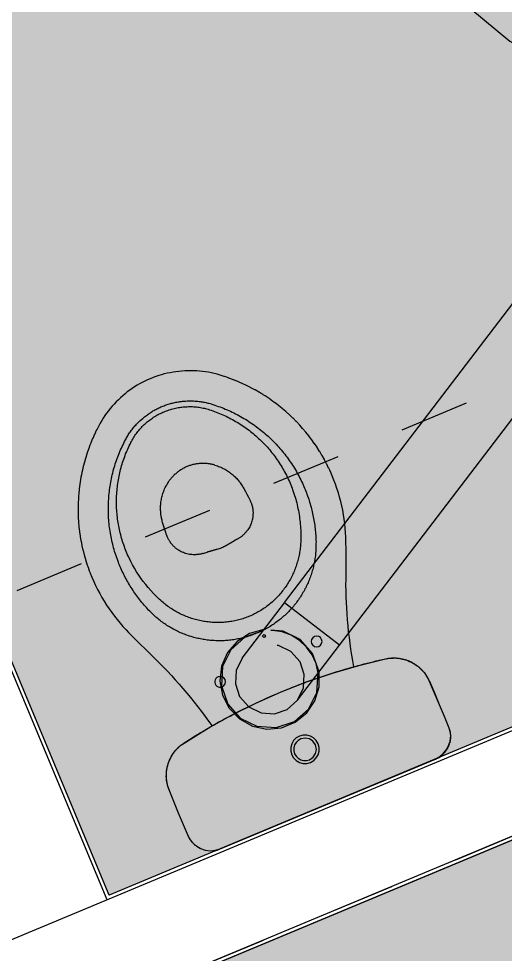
# Model space of a CAD drawing. Header units: metres. Extents: x -154 to 570, y -18 to 184.
# Drawn here: x -37.725 to -37.025, y 19.014 to 20.359 of the extents above; entities that cross this region are included whole.
import ezdxf
from ezdxf.xclip import XClip

# ---------------------------------------------------------------- set-up
doc = ezdxf.new("R2010")
doc.units = ezdxf.units.M
doc.header["$XCLIPFRAME"] = 0
for name, pattern in [('PUC TORRE A$0$DASHEDX2', [1.5, 1, -0.5]), ('PUC$0$DASHEDX2', [1.5, 1, -0.5]), ('PUC$0$HIDDEN2', [0.1875, 0.125, -0.0625])]:
    doc.linetypes.add(name, pattern=pattern)
for name, color, linetype in [('ARQ-AUX', 7, 'Continuous'), ('PUC TORRE A$0$1', 232, 'PUC TORRE A$0$DASHEDX2'), ('PUC$0$ARQ-ALV ACAB', 4, 'Continuous'), ('PUC$0$ARQ-ALV OSSO', 5, 'Continuous'), ('PUC$0$ARQ-CAX @ 1', 1, 'Continuous'), ('PUC$0$ARQ-HID', 7, 'Continuous'), ('PUC$0$ARQ-PRJ', 7, 'PUC$0$DASHEDX2')]:
    doc.layers.add(name, color=color, linetype=linetype)
doc.layers.add('PUC$0$ARQ-FORRO', color=9, linetype='Continuous', lineweight=5)

# ---------------------------------------------------------------- blocks, each defined once
blk = doc.blocks.new('PUC$0$ARQ-HID-BACIA CX')
blk.add_line((-0.0001, -0.175), (-0.0001, 0.175))
for points in [[(-0.0137, -0.1957), (-0.0142, -0.196), (-0.0147, -0.1964), (-0.0153, -0.1968), (-0.0158, -0.1971), (-0.0163, -0.1975), (-0.0168, -0.1978), (-0.0174, -0.1981), (-0.0179, -0.1984), (-0.0185, -0.1987), (-0.019, -0.199), (-0.0196, -0.1993), (-0.0202, -0.1995), (-0.0207, -0.1998), (-0.0213, -0.2), (-0.0219, -0.2003), (-0.0225, -0.2005), (-0.0231, -0.2007), (-0.0237, -0.2009), (-0.0243, -0.2011), (-0.0249, -0.2013), (-0.0255, -0.2015), (-0.0261, -0.2016), (-0.0267, -0.2018), (-0.0273, -0.2019), (-0.0279, -0.2021), (-0.0285, -0.2022), (-0.0292, -0.2023), (-0.0298, -0.2024), (-0.0304, -0.2025), (-0.031, -0.2025), (-0.0316, -0.2026), (-0.0323, -0.2026), (-0.0329, -0.2027), (-0.0335, -0.2027), (-0.0342, -0.2027, -0.00878), (-0.1068, -0.2028), (-0.1079, -0.2027), (-0.1091, -0.2026), (-0.1102, -0.2026), (-0.1114, -0.2025), (-0.1125, -0.2024), (-0.1136, -0.2022), (-0.1148, -0.2021), (-0.1159, -0.2019), (-0.117, -0.2017), (-0.1181, -0.2014), (-0.1192, -0.2012), (-0.1203, -0.2009), (-0.1214, -0.2006), (-0.1225, -0.2002), (-0.1236, -0.1999), (-0.1247, -0.1995), (-0.1258, -0.1991), (-0.1268, -0.1987), (-0.1279, -0.1982), (-0.1289, -0.1978), (-0.13, -0.1973), (-0.131, -0.1968), (-0.132, -0.1962), (-0.133, -0.1957), (-0.134, -0.1951), (-0.135, -0.1945), (-0.1359, -0.1939), (-0.1369, -0.1933), (-0.1378, -0.1926), (-0.1388, -0.192), (-0.1397, -0.1913), (-0.1406, -0.1906), (-0.1415, -0.1899), (-0.1423, -0.1891), (-0.1432, -0.1884), (-0.144, -0.1876), (-0.1449, -0.1868), (-0.1457, -0.186), (-0.1465, -0.1851), (-0.1472, -0.1843), (-0.148, -0.1834), (-0.1487, -0.1826), (-0.1494, -0.1817), (-0.1501, -0.1808), (-0.1508, -0.1799), (-0.1515, -0.1789), (-0.1521, -0.178), (-0.1527, -0.177), (-0.1533, -0.1761), (-0.1539, -0.1751), (-0.1545, -0.1741), (-0.155, -0.1731), (-0.1556, -0.1721), (-0.1561, -0.171), (-0.1566, -0.17), (-0.157, -0.169), (-0.1575, -0.1679), (-0.1579, -0.1668), (-0.1583, -0.1658), (-0.1586, -0.1647), (-0.159, -0.1636), (-0.1593, -0.1625), (-0.1596, -0.1614), (-0.1598, -0.1603), (-0.1601, -0.1592), (-0.1604, -0.158), (-0.1606, -0.1569), (-0.1614, -0.1525), (-0.1622, -0.148), (-0.1629, -0.1436), (-0.1636, -0.1392), (-0.1643, -0.1347), (-0.165, -0.1302), (-0.1657, -0.1258), (-0.1663, -0.1213), (-0.1669, -0.1169), (-0.1675, -0.1124), (-0.168, -0.1079), (-0.1686, -0.1034), (-0.1691, -0.099), (-0.1696, -0.0945), (-0.1701, -0.09), (-0.1705, -0.0855), (-0.1709, -0.081), (-0.1713, -0.0765), (-0.1717, -0.072), (-0.1721, -0.0675), (-0.1724, -0.0631), (-0.1727, -0.0586), (-0.173, -0.0541), (-0.1733, -0.0496), (-0.1735, -0.0451), (-0.1737, -0.0406), (-0.1739, -0.0361), (-0.1741, -0.0315), (-0.1742, -0.027), (-0.1744, -0.0225), (-0.1745, -0.018), (-0.1745, -0.0135), (-0.1746, -0.009), (-0.1746, -0.0045), (-0.1746, 0), (-0.1746, 0.0045), (-0.1746, 0.009), (-0.1745, 0.0135), (-0.1745, 0.018), (-0.1744, 0.0225), (-0.1742, 0.027), (-0.1741, 0.0315), (-0.1739, 0.0361), (-0.1737, 0.0406), (-0.1735, 0.0451), (-0.1733, 0.0496), (-0.173, 0.0541), (-0.1727, 0.0586), (-0.1724, 0.0631), (-0.1721, 0.0675), (-0.1717, 0.072), (-0.1713, 0.0765), (-0.1709, 0.081), (-0.1705, 0.0855), (-0.1701, 0.09), (-0.1696, 0.0945), (-0.1691, 0.099), (-0.1686, 0.1034), (-0.168, 0.1079), (-0.1675, 0.1124), (-0.1669, 0.1169), (-0.1663, 0.1213), (-0.1657, 0.1258), (-0.165, 0.1302), (-0.1643, 0.1347), (-0.1636, 0.1392), (-0.1629, 0.1436), (-0.1622, 0.148), (-0.1614, 0.1525), (-0.1606, 0.1569), (-0.1604, 0.158), (-0.1601, 0.1592), (-0.1598, 0.1603), (-0.1596, 0.1614), (-0.1593, 0.1625), (-0.159, 0.1636), (-0.1586, 0.1647), (-0.1583, 0.1658), (-0.1579, 0.1668), (-0.1575, 0.1679), (-0.157, 0.169), (-0.1566, 0.17), (-0.1561, 0.171), (-0.1556, 0.1721), (-0.155, 0.1731), (-0.1545, 0.1741), (-0.1539, 0.1751), (-0.1533, 0.1761), (-0.1527, 0.177), (-0.1521, 0.178), (-0.1515, 0.1789), (-0.1508, 0.1799), (-0.1501, 0.1808), (-0.1494, 0.1817), (-0.1487, 0.1826), (-0.148, 0.1834), (-0.1472, 0.1843), (-0.1465, 0.1851), (-0.1457, 0.186), (-0.1449, 0.1868), (-0.144, 0.1876), (-0.1432, 0.1884), (-0.1423, 0.1891), (-0.1415, 0.1899), (-0.1406, 0.1906), (-0.1397, 0.1913), (-0.1388, 0.192), (-0.1378, 0.1926), (-0.1369, 0.1933), (-0.1359, 0.1939), (-0.135, 0.1945), (-0.134, 0.1951), (-0.133, 0.1957), (-0.132, 0.1962), (-0.131, 0.1968), (-0.13, 0.1973), (-0.1289, 0.1978), (-0.1279, 0.1982), (-0.1268, 0.1987), (-0.1258, 0.1991), (-0.1247, 0.1995), (-0.1236, 0.1999), (-0.1225, 0.2002), (-0.1214, 0.2006), (-0.1203, 0.2009), (-0.1192, 0.2012), (-0.1181, 0.2014), (-0.117, 0.2017), (-0.1159, 0.2019), (-0.1148, 0.2021), (-0.1136, 0.2022), (-0.1125, 0.2024), (-0.1114, 0.2025), (-0.1102, 0.2026), (-0.1091, 0.2026), (-0.1079, 0.2027), (-0.1068, 0.2028, -0.00878), (-0.0342, 0.2027), (-0.0335, 0.2027), (-0.0329, 0.2027), (-0.0323, 0.2026), (-0.0316, 0.2026), (-0.031, 0.2025), (-0.0304, 0.2025), (-0.0298, 0.2024), (-0.0292, 0.2023), (-0.0285, 0.2022), (-0.0279, 0.2021), (-0.0273, 0.2019), (-0.0267, 0.2018), (-0.0261, 0.2016), (-0.0255, 0.2015), (-0.0249, 0.2013), (-0.0243, 0.2011), (-0.0237, 0.2009), (-0.0231, 0.2007), (-0.0225, 0.2005), (-0.0219, 0.2003), (-0.0213, 0.2), (-0.0207, 0.1998), (-0.0202, 0.1995), (-0.0196, 0.1993), (-0.019, 0.199), (-0.0185, 0.1987), (-0.0179, 0.1984), (-0.0174, 0.1981), (-0.0168, 0.1978), (-0.0163, 0.1975), (-0.0158, 0.1971), (-0.0153, 0.1968), (-0.0147, 0.1964), (-0.0142, 0.196), (-0.0137, 0.1957)], [(-0.0131, 0.195, 0.018828), (-0.0135, 0.1954)], [(-0.0133, -0.1951), (-0.0133, -0.1951), (-0.0133, -0.1951), (-0.0133, -0.1951), (-0.0132, -0.1951), (-0.0132, -0.195), (-0.0132, -0.195), (-0.0131, -0.1949), (-0.013, -0.1948), (-0.0129, -0.1947), (-0.0128, -0.1946), (-0.0126, -0.1945), (-0.0125, -0.1943), (-0.0116, -0.1935, 0.212488), (-0.0001, -0.1677), (-0.0001, 0.1677, 0.212488), (-0.0116, 0.1935), (-0.0125, 0.1943), (-0.0126, 0.1945), (-0.0128, 0.1946), (-0.0129, 0.1947), (-0.013, 0.1948), (-0.0131, 0.1949), (-0.0132, 0.195), (-0.0132, 0.195), (-0.0132, 0.1951), (-0.0133, 0.1951), (-0.0133, 0.1951), (-0.0133, 0.1951)], [(-0.0123, 0.1942, 0.002919), (-0.0115, 0.1935)], [(-0.1676, 0.1104), (-0.1678, 0.1104), (-0.176, 0.1123), (-0.1842, 0.1142), (-0.1925, 0.1163), (-0.2008, 0.1185), (-0.209, 0.1208), (-0.2171, 0.1231), (-0.2253, 0.1256), (-0.2335, 0.1282), (-0.2415, 0.1309), (-0.2493, 0.1336), (-0.2571, 0.1363), (-0.2648, 0.1392), (-0.2725, 0.1422), (-0.2803, 0.1453), (-0.288, 0.1486), (-0.2958, 0.1519, 0.011149), (-0.3381, 0.1694), (-0.3442, 0.1717), (-0.3503, 0.1739), (-0.3564, 0.1759), (-0.3626, 0.1778), (-0.3689, 0.1795), (-0.3751, 0.181), (-0.3815, 0.1824), (-0.3878, 0.1836), (-0.3942, 0.1847), (-0.4006, 0.1855), (-0.407, 0.1863), (-0.4135, 0.1868), (-0.42, 0.1872), (-0.4264, 0.1875), (-0.4329, 0.1875), (-0.4381, 0.1875), (-0.4384, 0.1875), (-0.4417, 0.1874), (-0.4449, 0.1872), (-0.4453, 0.1872), (-0.4517, 0.1868), (-0.4521, 0.1868), (-0.4553, 0.1865), (-0.4585, 0.1862), (-0.4589, 0.1862), (-0.4653, 0.1854), (-0.4657, 0.1853), (-0.472, 0.1844), (-0.4724, 0.1844), (-0.4788, 0.1833), (-0.4792, 0.1832), (-0.4855, 0.1819), (-0.4859, 0.1818), (-0.4921, 0.1804), (-0.4925, 0.1803), (-0.4988, 0.1787), (-0.4991, 0.1786), (-0.5053, 0.1768), (-0.5057, 0.1767), (-0.5118, 0.1747), (-0.5122, 0.1746), (-0.5183, 0.1725), (-0.5187, 0.1724), (-0.5247, 0.1701), (-0.5251, 0.17), (-0.531, 0.1675), (-0.5314, 0.1674), (-0.5373, 0.1648), (-0.5376, 0.1646), (-0.5435, 0.1618), (-0.5438, 0.1617), (-0.5467, 0.1602), (-0.5496, 0.1588), (-0.5499, 0.1586), (-0.5556, 0.1555), (-0.5559, 0.1553), (-0.5587, 0.1537), (-0.5615, 0.1521), (-0.5618, 0.1519), (-0.5646, 0.1502), (-0.5674, 0.1485), (-0.5677, 0.1484), (-0.5704, 0.1466), (-0.5731, 0.1448), (-0.5734, 0.1446), (-0.5761, 0.1428), (-0.5788, 0.1409), (-0.579, 0.1407), (-0.5817, 0.1388), (-0.5843, 0.1369), (-0.5846, 0.1367), (-0.5872, 0.1347), (-0.5897, 0.1327), (-0.59, 0.1325), (-0.5925, 0.1305), (-0.595, 0.1284), (-0.5953, 0.1282), (-0.6002, 0.124), (-0.6005, 0.1237), (-0.6053, 0.1194), (-0.6055, 0.1191), (-0.6079, 0.1169), (-0.6102, 0.1146), (-0.6105, 0.1144), (-0.6151, 0.1098), (-0.6153, 0.1095), (-0.6197, 0.1048), (-0.62, 0.1045), (-0.6221, 0.1021), (-0.6243, 0.0997), (-0.6245, 0.0994), (-0.6266, 0.097), (-0.6287, 0.0945), (-0.6314, 0.0911), (-0.6339, 0.0877), (-0.6364, 0.0842), (-0.6388, 0.0807), (-0.641, 0.0771), (-0.6432, 0.0734), (-0.6452, 0.0696), (-0.6472, 0.0658), (-0.649, 0.062), (-0.6508, 0.0581), (-0.6524, 0.0541), (-0.6539, 0.0501), (-0.6553, 0.0461), (-0.6565, 0.042), (-0.6577, 0.0379), (-0.6587, 0.0338), (-0.6596, 0.0296), (-0.6604, 0.0254), (-0.6611, 0.0212), (-0.6617, 0.017), (-0.6621, 0.0128), (-0.6624, 0.0085), (-0.6626, 0.0043), (-0.6626, 0), (-0.6626, -0.0043), (-0.6624, -0.0085), (-0.6621, -0.0128), (-0.6617, -0.017), (-0.6611, -0.0212), (-0.6604, -0.0254), (-0.6596, -0.0296), (-0.6587, -0.0338), (-0.6577, -0.0379), (-0.6565, -0.042), (-0.6553, -0.0461), (-0.6539, -0.0501), (-0.6524, -0.0541), (-0.6508, -0.0581), (-0.649, -0.062), (-0.6472, -0.0658), (-0.6452, -0.0696), (-0.6432, -0.0734), (-0.641, -0.0771), (-0.6388, -0.0807), (-0.6364, -0.0842), (-0.6339, -0.0877), (-0.6314, -0.0911), (-0.6287, -0.0945), (-0.6266, -0.097), (-0.6245, -0.0994), (-0.6243, -0.0997), (-0.6221, -0.1021), (-0.62, -0.1045), (-0.6197, -0.1048), (-0.6153, -0.1095), (-0.6151, -0.1098), (-0.6105, -0.1144), (-0.6102, -0.1146), (-0.6079, -0.1169), (-0.6055, -0.1191), (-0.6053, -0.1194), (-0.6005, -0.1237), (-0.6002, -0.124), (-0.5953, -0.1282), (-0.595, -0.1284), (-0.5925, -0.1305), (-0.59, -0.1325), (-0.5897, -0.1327), (-0.5872, -0.1347), (-0.5846, -0.1367), (-0.5843, -0.1369), (-0.5817, -0.1388), (-0.579, -0.1407), (-0.5788, -0.1409), (-0.5761, -0.1428), (-0.5734, -0.1446), (-0.5731, -0.1448), (-0.5704, -0.1466), (-0.5677, -0.1484), (-0.5674, -0.1485), (-0.5646, -0.1502), (-0.5618, -0.1519), (-0.5615, -0.1521), (-0.5587, -0.1537), (-0.5559, -0.1553), (-0.5556, -0.1555), (-0.5499, -0.1586), (-0.5496, -0.1588), (-0.5467, -0.1602), (-0.5438, -0.1617), (-0.5435, -0.1618), (-0.5376, -0.1646), (-0.5373, -0.1648), (-0.5314, -0.1674), (-0.531, -0.1675), (-0.5251, -0.17), (-0.5247, -0.1701), (-0.5187, -0.1724), (-0.5183, -0.1725), (-0.5122, -0.1746), (-0.5118, -0.1747), (-0.5057, -0.1767), (-0.5053, -0.1768), (-0.4991, -0.1786), (-0.4988, -0.1787), (-0.4925, -0.1803), (-0.4921, -0.1804), (-0.4859, -0.1818), (-0.4855, -0.1819), (-0.4792, -0.1832), (-0.4788, -0.1833), (-0.4724, -0.1844), (-0.472, -0.1844), (-0.4657, -0.1853), (-0.4653, -0.1854), (-0.4589, -0.1862), (-0.4585, -0.1862), (-0.4553, -0.1865), (-0.4521, -0.1868), (-0.4517, -0.1868), (-0.4453, -0.1872), (-0.4449, -0.1872), (-0.4417, -0.1874), (-0.4384, -0.1875), (-0.4381, -0.1875), (-0.4316, -0.1875), (-0.4251, -0.1874), (-0.4186, -0.1872), (-0.4121, -0.1867), (-0.4057, -0.1861), (-0.3992, -0.1854), (-0.3928, -0.1844), (-0.3864, -0.1834), (-0.3801, -0.1821), (-0.3738, -0.1807), (-0.3675, -0.1791), (-0.3613, -0.1774), (-0.3551, -0.1755), (-0.349, -0.1735), (-0.3429, -0.1713), (-0.3381, -0.1694, 0.011149), (-0.2958, -0.1519), (-0.288, -0.1486), (-0.2803, -0.1453), (-0.2725, -0.1422), (-0.2648, -0.1392), (-0.2571, -0.1363), (-0.2493, -0.1336), (-0.2415, -0.1309), (-0.2335, -0.1282), (-0.2253, -0.1256), (-0.2171, -0.1231), (-0.209, -0.1208), (-0.2008, -0.1185), (-0.1925, -0.1163), (-0.1842, -0.1142), (-0.176, -0.1123), (-0.1678, -0.1104), (-0.1676, -0.1104)], [(-0.5122, 0.0378), (-0.511, 0.0393), (-0.5098, 0.0407), (-0.5085, 0.042), (-0.5072, 0.0433), (-0.5059, 0.0446), (-0.5046, 0.0458), (-0.5032, 0.047), (-0.5018, 0.0482), (-0.5004, 0.0493), (-0.499, 0.0503), (-0.4975, 0.0514), (-0.496, 0.0523), (-0.4946, 0.0533), (-0.493, 0.0542), (-0.4915, 0.055), (-0.49, 0.0558), (-0.4884, 0.0566), (-0.4869, 0.0573), (-0.4853, 0.058), (-0.4838, 0.0587), (-0.4822, 0.0593), (-0.4806, 0.0598), (-0.4791, 0.0603), (-0.4775, 0.0608), (-0.4759, 0.0613), (-0.4744, 0.0617), (-0.4728, 0.062), (-0.4713, 0.0623), (-0.4697, 0.0626), (-0.4682, 0.0629), (-0.4667, 0.0631), (-0.4651, 0.0633, -0.008966), (-0.4466, 0.0649, -0.016113), (-0.4436, 0.065), (-0.4426, 0.065), (-0.4418, 0.065), (-0.4409, 0.0649), (-0.4401, 0.0649), (-0.4393, 0.0648), (-0.4384, 0.0647), (-0.4376, 0.0646), (-0.4368, 0.0645), (-0.436, 0.0644), (-0.4352, 0.0642), (-0.4344, 0.064), (-0.4336, 0.0639), (-0.4328, 0.0637), (-0.4321, 0.0635), (-0.4313, 0.0632), (-0.4305, 0.063), (-0.4298, 0.0627), (-0.429, 0.0625), (-0.4282, 0.0622), (-0.4275, 0.0619), (-0.4267, 0.0616), (-0.426, 0.0612), (-0.4253, 0.0609), (-0.4245, 0.0605), (-0.4238, 0.0602), (-0.423, 0.0598), (-0.4223, 0.0593), (-0.4216, 0.0589), (-0.4209, 0.0585), (-0.4201, 0.058), (-0.4194, 0.0575), (-0.4187, 0.057), (-0.4174, 0.056), (-0.416, 0.0549), (-0.4148, 0.0537), (-0.4135, 0.0525), (-0.4123, 0.0512), (-0.4111, 0.0499), (-0.41, 0.0485), (-0.4089, 0.047), (-0.4079, 0.0455), (-0.407, 0.0439), (-0.4061, 0.0422), (-0.4053, 0.0406), (-0.4049, 0.0397), (-0.4045, 0.0389), (-0.4042, 0.038), (-0.4039, 0.0372), (-0.4036, 0.0363), (-0.4033, 0.0354), (-0.403, 0.0346), (-0.4028, 0.0337), (-0.4025, 0.0328), (-0.4023, 0.0319), (-0.4021, 0.0311), (-0.402, 0.0302), (-0.4018, 0.0293), (-0.4017, 0.0285), (-0.4016, 0.0276), (-0.4015, 0.0267, -0.000598), (-0.4009, 0.0209)], [(-0.3986, 0, 0.006359), (-0.3992, 0.0061), (-0.3992, 0.0064), (-0.3992, 0.0066), (-0.3993, 0.0072), (-0.3993, 0.0075), (-0.3993, 0.0077), (-0.3994, 0.0083), (-0.3994, 0.0086), (-0.3995, 0.0091), (-0.3995, 0.0094), (-0.3996, 0.01), (-0.3996, 0.0103), (-0.3997, 0.0108), (-0.3998, 0.0117), (-0.3999, 0.0123), (-0.4, 0.0129), (-0.4002, 0.0144), (-0.4003, 0.0154), (-0.4003, 0.0159), (-0.4004, 0.0164), (-0.4005, 0.0169), (-0.4005, 0.0174), (-0.4006, 0.0179), (-0.4006, 0.0184), (-0.4007, 0.0189), (-0.4008, 0.0194), (-0.4008, 0.0199), (-0.4009, 0.0204), (-0.4009, 0.0209)], [(-0.3986, 0, -0.006359), (-0.3992, -0.0061), (-0.3992, -0.0064), (-0.3992, -0.0066), (-0.3993, -0.0072), (-0.3993, -0.0075), (-0.3993, -0.0077), (-0.3994, -0.0083), (-0.3994, -0.0086), (-0.3995, -0.0091), (-0.3995, -0.0094), (-0.3996, -0.01), (-0.3996, -0.0103), (-0.3997, -0.0108), (-0.3998, -0.0117), (-0.3999, -0.0123), (-0.4, -0.0129), (-0.4002, -0.0144), (-0.4003, -0.0154), (-0.4003, -0.0159), (-0.4004, -0.0164), (-0.4005, -0.0169), (-0.4005, -0.0174), (-0.4006, -0.0179), (-0.4006, -0.0184), (-0.4007, -0.0189), (-0.4008, -0.0194), (-0.4008, -0.0199), (-0.4009, -0.0204), (-0.4009, -0.0209)], [(-0.4015, -0.0267), (-0.4016, -0.0276), (-0.4017, -0.0285), (-0.4018, -0.0293), (-0.402, -0.0302), (-0.4021, -0.0311), (-0.4023, -0.0319), (-0.4025, -0.0328), (-0.4028, -0.0337), (-0.403, -0.0346), (-0.4033, -0.0354), (-0.4036, -0.0363), (-0.4039, -0.0372), (-0.4042, -0.038), (-0.4045, -0.0389), (-0.4049, -0.0397), (-0.4053, -0.0406), (-0.4061, -0.0422), (-0.407, -0.0439), (-0.4079, -0.0455), (-0.4089, -0.047), (-0.41, -0.0485), (-0.4111, -0.0499), (-0.4123, -0.0512), (-0.4135, -0.0525), (-0.4148, -0.0537), (-0.416, -0.0549), (-0.4174, -0.056), (-0.4187, -0.057), (-0.4194, -0.0575), (-0.4201, -0.058), (-0.4209, -0.0585), (-0.4216, -0.0589), (-0.4223, -0.0593), (-0.423, -0.0598), (-0.4238, -0.0602), (-0.4245, -0.0605), (-0.4253, -0.0609), (-0.426, -0.0612), (-0.4267, -0.0616), (-0.4275, -0.0619), (-0.4282, -0.0622), (-0.429, -0.0625), (-0.4298, -0.0627), (-0.4305, -0.063), (-0.4313, -0.0632), (-0.4321, -0.0635), (-0.4328, -0.0637), (-0.4336, -0.0639), (-0.4344, -0.064), (-0.4352, -0.0642), (-0.436, -0.0644), (-0.4368, -0.0645), (-0.4376, -0.0646), (-0.4384, -0.0647), (-0.4393, -0.0648), (-0.4401, -0.0649), (-0.4409, -0.0649), (-0.4418, -0.065), (-0.4426, -0.065), (-0.4436, -0.065, -0.016113), (-0.4466, -0.0649, -0.008966), (-0.4651, -0.0633), (-0.4667, -0.0631), (-0.4682, -0.0629), (-0.4697, -0.0626), (-0.4713, -0.0623), (-0.4728, -0.062), (-0.4744, -0.0617), (-0.4759, -0.0613), (-0.4775, -0.0608), (-0.4791, -0.0603), (-0.4806, -0.0598), (-0.4822, -0.0593), (-0.4838, -0.0587), (-0.4853, -0.058), (-0.4869, -0.0573), (-0.4884, -0.0566), (-0.49, -0.0558), (-0.4915, -0.055), (-0.493, -0.0542), (-0.4946, -0.0533), (-0.496, -0.0523), (-0.4975, -0.0514), (-0.499, -0.0503), (-0.5004, -0.0493), (-0.5018, -0.0482), (-0.5032, -0.047), (-0.5046, -0.0458), (-0.5059, -0.0446), (-0.5072, -0.0433), (-0.5085, -0.042), (-0.5098, -0.0407), (-0.511, -0.0393), (-0.5122, -0.0378)], [(-0.4015, -0.0267, 0.000598), (-0.4009, -0.0209)], [(-0.0136, -0.1955, 0.018828), (-0.0132, -0.1951)]]:
    blk.add_lwpolyline(points, format="xyb")
at = {"ltscale": 0.000466036}
blk.add_lwpolyline([(-0.0133, -0.1951), (-0.0133, -0.1952, -0.017665), (-0.0136, -0.1955, -0.039631), (-0.0138, -0.1956, -0.158216), (-0.0342, -0.2027, -0.008778), (-0.1068, -0.2027), (-0.1095, -0.2026), (-0.1122, -0.2023), (-0.1149, -0.202), (-0.1176, -0.2014), (-0.1203, -0.2008), (-0.1229, -0.2), (-0.1255, -0.1991), (-0.128, -0.1981), (-0.1305, -0.1969), (-0.1329, -0.1957), (-0.1352, -0.1943), (-0.1375, -0.1928), (-0.1397, -0.1912), (-0.1418, -0.1894), (-0.1439, -0.1876), (-0.1458, -0.1857), (-0.1477, -0.1837), (-0.1494, -0.1816), (-0.151, -0.1794), (-0.1526, -0.1772), (-0.154, -0.1748), (-0.1553, -0.1724), (-0.1565, -0.17), (-0.1575, -0.1675), (-0.1585, -0.1649), (-0.1593, -0.1623), (-0.16, -0.1597), (-0.1605, -0.1569, -0.044623), (-0.1746, 0, -0.044623), (-0.1605, 0.1569), (-0.16, 0.1597), (-0.1593, 0.1623), (-0.1585, 0.1649), (-0.1575, 0.1675), (-0.1565, 0.17), (-0.1553, 0.1724), (-0.154, 0.1748), (-0.1526, 0.1772), (-0.151, 0.1794), (-0.1494, 0.1816), (-0.1477, 0.1837), (-0.1458, 0.1857), (-0.1439, 0.1876), (-0.1418, 0.1894), (-0.1397, 0.1912), (-0.1375, 0.1928), (-0.1352, 0.1943), (-0.1329, 0.1957), (-0.1305, 0.1969), (-0.128, 0.1981), (-0.1255, 0.1991), (-0.1229, 0.2), (-0.1203, 0.2008), (-0.1176, 0.2014), (-0.1149, 0.202), (-0.1122, 0.2023), (-0.1095, 0.2026), (-0.1068, 0.2027, -0.008778), (-0.0342, 0.2027, -0.158216), (-0.0138, 0.1956, -0.039631), (-0.0136, 0.1955, -0.017665), (-0.0133, 0.1952), (-0.0133, 0.1951)], format="xyb", dxfattribs=at)
at = {"ltscale": 0.00311}
for points in [[(-0.1068, 0.2021), (-0.1068, 0.2027)], [(-0.1068, -0.2021), (-0.1068, -0.2027)]]:
    blk.add_lwpolyline(points, dxfattribs=at)
at = {"ltscale": 0.00156}
blk.add_lwpolyline([(-0.0131, 0.1951), (-0.0133, 0.1953)], dxfattribs=at)
for points in [[(-0.0133, 0.1951), (-0.0133, 0.1951)], [(-0.0115, 0.1936), (-0.0109, 0.1931), (-0.0103, 0.1925), (-0.0097, 0.1919), (-0.0091, 0.1913), (-0.0086, 0.1907), (-0.008, 0.19), (-0.0075, 0.1894), (-0.007, 0.1887), (-0.0065, 0.1881), (-0.006, 0.1874), (-0.0055, 0.1867), (-0.0051, 0.186), (-0.0047, 0.1853), (-0.0043, 0.1845), (-0.0039, 0.1838), (-0.0035, 0.1831), (-0.0031, 0.1823), (-0.0028, 0.1815), (-0.0025, 0.1808), (-0.0022, 0.18), (-0.0019, 0.1792), (-0.0016, 0.1784), (-0.0014, 0.1776), (-0.0012, 0.1768), (-0.001, 0.176), (-0.0008, 0.1752), (-0.0006, 0.1744), (-0.0005, 0.1736), (-0.0003, 0.1728), (-0.0002, 0.1719), (-0.0001, 0.1711), (-0.0001, 0.1703), (0, 0.1694), (0, 0.1686), (0, 0.1678)], [(0, 0.1677), (0, -0.1677)], [(-0.5122, 0.0378), (-0.513, 0.0368), (-0.5137, 0.0358), (-0.5145, 0.0348), (-0.5152, 0.0338), (-0.5159, 0.0327), (-0.5165, 0.0316), (-0.5172, 0.0306), (-0.5178, 0.0295), (-0.5185, 0.0283), (-0.519, 0.0272), (-0.5196, 0.0261), (-0.5202, 0.0249), (-0.5207, 0.0237), (-0.5212, 0.0225), (-0.5217, 0.0214), (-0.5221, 0.0201), (-0.5225, 0.0189), (-0.5229, 0.0177), (-0.5233, 0.0165), (-0.5236, 0.0152), (-0.524, 0.014), (-0.5243, 0.0127), (-0.5245, 0.0115), (-0.5248, 0.0102), (-0.525, 0.009), (-0.5251, 0.0077), (-0.5253, 0.0064), (-0.5254, 0.0051), (-0.5255, 0.0039), (-0.5256, 0.0026), (-0.5256, 0.0013), (-0.5256, 0), (-0.5256, -0.0013), (-0.5256, -0.0026), (-0.5255, -0.0039), (-0.5254, -0.0051), (-0.5253, -0.0064), (-0.5251, -0.0077), (-0.525, -0.009), (-0.5248, -0.0102), (-0.5245, -0.0115), (-0.5243, -0.0127), (-0.524, -0.014), (-0.5236, -0.0152), (-0.5233, -0.0165), (-0.5229, -0.0177), (-0.5225, -0.0189), (-0.5221, -0.0201), (-0.5217, -0.0214), (-0.5212, -0.0225), (-0.5207, -0.0237), (-0.5202, -0.0249), (-0.5196, -0.0261), (-0.519, -0.0272), (-0.5185, -0.0283), (-0.5178, -0.0295), (-0.5172, -0.0306), (-0.5165, -0.0316), (-0.5159, -0.0327), (-0.5152, -0.0337), (-0.5145, -0.0348), (-0.5137, -0.0358), (-0.513, -0.0368), (-0.5122, -0.0378)], [(-0.0115, -0.1936), (-0.0116, -0.1938), (-0.0117, -0.1938), (-0.0119, -0.194), (-0.0123, -0.1944), (-0.0126, -0.1947), (-0.0128, -0.1948), (-0.0129, -0.1949), (-0.013, -0.1949), (-0.013, -0.195), (-0.0131, -0.195), (-0.0131, -0.1951)]]:
    blk.add_lwpolyline(points)
at = {"ltscale": 0.00179}
for points in [[(-0.0004, 0.1677), (-0.0001, 0.1677)], [(-0.0004, -0.1677), (-0.0001, -0.1677)]]:
    blk.add_lwpolyline(points, dxfattribs=at)
for points in [[(-0.2659, 0), (-0.2659, -0.002), (-0.266, -0.004), (-0.2661, -0.006), (-0.2662, -0.008), (-0.2663, -0.01), (-0.2664, -0.012), (-0.2666, -0.014), (-0.2668, -0.016), (-0.267, -0.018), (-0.2673, -0.02), (-0.2676, -0.022), (-0.2679, -0.024), (-0.2683, -0.026), (-0.2687, -0.0279), (-0.2691, -0.0299), (-0.2696, -0.0318), (-0.27, -0.0338), (-0.2705, -0.0357), (-0.2711, -0.0377), (-0.2716, -0.0396), (-0.2722, -0.0415), (-0.2728, -0.0434), (-0.2735, -0.0453), (-0.2741, -0.0472), (-0.2748, -0.0491), (-0.2755, -0.051), (-0.2763, -0.0528), (-0.2771, -0.0547), (-0.2779, -0.0565), (-0.2787, -0.0584), (-0.2796, -0.0602), (-0.2804, -0.062), (-0.2813, -0.0638), (-0.2823, -0.0656), (-0.2832, -0.0673), (-0.2842, -0.0691), (-0.2852, -0.0708), (-0.2863, -0.0725), (-0.2873, -0.0742), (-0.2884, -0.0759), (-0.2895, -0.0776), (-0.2907, -0.0793), (-0.2918, -0.0809), (-0.293, -0.0825), (-0.2942, -0.0841), (-0.2954, -0.0857), (-0.2967, -0.0873), (-0.2979, -0.0888), (-0.2992, -0.0904), (-0.3005, -0.0919), (-0.3019, -0.0934), (-0.3032, -0.0949), (-0.3046, -0.0963), (-0.306, -0.0978), (-0.3074, -0.0992), (-0.3089, -0.1006), (-0.3103, -0.102), (-0.3118, -0.1033), (-0.3133, -0.1046), (-0.3149, -0.106), (-0.3164, -0.1072), (-0.3179, -0.1085), (-0.3195, -0.1098), (-0.3211, -0.111), (-0.3227, -0.1122), (-0.3244, -0.1133), (-0.326, -0.1145), (-0.3277, -0.1156), (-0.3293, -0.1167), (-0.331, -0.1178), (-0.3327, -0.1189), (-0.3344, -0.1199), (-0.3362, -0.1209), (-0.3379, -0.1219), (-0.3397, -0.1228), (-0.3415, -0.1237), (-0.3433, -0.1246), (-0.3451, -0.1255), (-0.3469, -0.1263), (-0.3488, -0.1271), (-0.3506, -0.1279), (-0.3525, -0.1287), (-0.3543, -0.1295), (-0.3566, -0.1304), (-0.3588, -0.1312), (-0.3611, -0.132), (-0.3634, -0.1328), (-0.3657, -0.1336), (-0.368, -0.1343), (-0.3703, -0.1351), (-0.3726, -0.1357), (-0.3749, -0.1364), (-0.3772, -0.137), (-0.3796, -0.1376), (-0.3819, -0.1382), (-0.3843, -0.1388), (-0.3866, -0.1393), (-0.389, -0.1398), (-0.3913, -0.1402), (-0.3937, -0.1407), (-0.3961, -0.1411), (-0.3985, -0.1415), (-0.4008, -0.1419), (-0.4032, -0.1422), (-0.4056, -0.1425), (-0.408, -0.1428), (-0.4104, -0.143), (-0.4128, -0.1433), (-0.4152, -0.1435), (-0.4176, -0.1436), (-0.42, -0.1438), (-0.4225, -0.1439), (-0.4249, -0.144), (-0.4273, -0.1441), (-0.4297, -0.1441), (-0.4321, -0.1441), (-0.4345, -0.1441), (-0.4369, -0.144), (-0.4396, -0.1439), (-0.4423, -0.1437), (-0.4451, -0.1436), (-0.4478, -0.1434), (-0.4505, -0.1432), (-0.4532, -0.143), (-0.4559, -0.1427), (-0.4586, -0.1424), (-0.4613, -0.142), (-0.4639, -0.1416), (-0.4666, -0.1412), (-0.4693, -0.1407), (-0.472, -0.1402), (-0.4746, -0.1397), (-0.4773, -0.1391), (-0.4799, -0.1385), (-0.4826, -0.1379), (-0.4852, -0.1372), (-0.4878, -0.1365), (-0.4904, -0.1358), (-0.493, -0.135), (-0.4956, -0.1342), (-0.4982, -0.1333), (-0.5008, -0.1325), (-0.5033, -0.1316), (-0.5059, -0.1306), (-0.5084, -0.1297), (-0.5109, -0.1287), (-0.5135, -0.1276), (-0.516, -0.1266), (-0.5184, -0.1255), (-0.5209, -0.1243), (-0.5234, -0.1232), (-0.5258, -0.122), (-0.5282, -0.1208), (-0.5306, -0.1195), (-0.533, -0.1182), (-0.5354, -0.1169), (-0.5378, -0.1156), (-0.5401, -0.1142), (-0.5424, -0.1128), (-0.5447, -0.1114), (-0.547, -0.1099), (-0.5493, -0.1084), (-0.5515, -0.1069), (-0.5538, -0.1053), (-0.556, -0.1038), (-0.5581, -0.1022), (-0.5603, -0.1005), (-0.5625, -0.0989), (-0.5646, -0.0972), (-0.5667, -0.0955), (-0.5688, -0.0937), (-0.5708, -0.092), (-0.5729, -0.0902), (-0.5749, -0.0883), (-0.5769, -0.0865), (-0.5788, -0.0846), (-0.5808, -0.0827), (-0.5827, -0.0808), (-0.5846, -0.0788), (-0.5864, -0.0769), (-0.5882, -0.0748), (-0.59, -0.0728), (-0.5918, -0.0708), (-0.5936, -0.0688), (-0.5954, -0.0667), (-0.5964, -0.0654), (-0.5974, -0.0642), (-0.5983, -0.0629), (-0.5993, -0.0616), (-0.6003, -0.0603), (-0.6012, -0.059), (-0.6021, -0.0576), (-0.6029, -0.0563), (-0.6038, -0.0549), (-0.6046, -0.0535), (-0.6054, -0.0521), (-0.6062, -0.0507), (-0.607, -0.0493), (-0.6077, -0.0479), (-0.6084, -0.0465), (-0.6091, -0.045), (-0.6098, -0.0436), (-0.6105, -0.0421), (-0.6111, -0.0406), (-0.6119, -0.0387), (-0.6127, -0.0366), (-0.6135, -0.0343), (-0.6142, -0.0321), (-0.6148, -0.0302), (-0.6153, -0.0286), (-0.6157, -0.027), (-0.6161, -0.0255), (-0.6165, -0.0239), (-0.6169, -0.0224), (-0.6172, -0.0208), (-0.6175, -0.0192), (-0.6178, -0.0176), (-0.618, -0.016), (-0.6183, -0.0144), (-0.6185, -0.0129), (-0.6187, -0.0113), (-0.6188, -0.0097), (-0.619, -0.0081), (-0.6191, -0.0065), (-0.6191, -0.0048), (-0.6192, -0.0032), (-0.6192, -0.0016), (-0.6193, 0), (-0.6192, 0.0016), (-0.6192, 0.0032), (-0.6191, 0.0048), (-0.6191, 0.0065), (-0.619, 0.0081), (-0.6188, 0.0097), (-0.6187, 0.0113), (-0.6185, 0.0129), (-0.6183, 0.0144), (-0.618, 0.016), (-0.6178, 0.0176), (-0.6175, 0.0192), (-0.6172, 0.0208), (-0.6169, 0.0224), (-0.6165, 0.0239), (-0.6161, 0.0255), (-0.6157, 0.027), (-0.6153, 0.0286), (-0.6148, 0.0302), (-0.6142, 0.0321), (-0.6135, 0.0343), (-0.6127, 0.0366), (-0.6119, 0.0387), (-0.6111, 0.0406), (-0.6105, 0.0421), (-0.6098, 0.0436), (-0.6091, 0.045), (-0.6084, 0.0465), (-0.6077, 0.0479), (-0.607, 0.0493), (-0.6062, 0.0507), (-0.6054, 0.0521), (-0.6046, 0.0535), (-0.6038, 0.0549), (-0.6029, 0.0563), (-0.6021, 0.0576), (-0.6012, 0.059), (-0.6003, 0.0603), (-0.5993, 0.0616), (-0.5983, 0.0629), (-0.5974, 0.0642), (-0.5964, 0.0654), (-0.5954, 0.0667), (-0.5936, 0.0688), (-0.5918, 0.0708), (-0.59, 0.0728), (-0.5882, 0.0748), (-0.5864, 0.0769), (-0.5846, 0.0788), (-0.5827, 0.0808), (-0.5808, 0.0827), (-0.5788, 0.0846), (-0.5769, 0.0865), (-0.5749, 0.0883), (-0.5729, 0.0902), (-0.5708, 0.092), (-0.5688, 0.0937), (-0.5667, 0.0955), (-0.5646, 0.0972), (-0.5625, 0.0989), (-0.5603, 0.1005), (-0.5581, 0.1022), (-0.556, 0.1038), (-0.5538, 0.1053), (-0.5515, 0.1069), (-0.5493, 0.1084), (-0.547, 0.1099), (-0.5447, 0.1114), (-0.5424, 0.1128), (-0.5401, 0.1142), (-0.5378, 0.1156), (-0.5354, 0.1169), (-0.533, 0.1182), (-0.5306, 0.1195), (-0.5282, 0.1208), (-0.5258, 0.122), (-0.5234, 0.1232), (-0.5209, 0.1243), (-0.5184, 0.1255), (-0.516, 0.1266), (-0.5135, 0.1276), (-0.5109, 0.1287), (-0.5084, 0.1297), (-0.5059, 0.1306), (-0.5033, 0.1316), (-0.5008, 0.1325), (-0.4982, 0.1333), (-0.4956, 0.1342), (-0.493, 0.135), (-0.4904, 0.1358), (-0.4878, 0.1365), (-0.4852, 0.1372), (-0.4826, 0.1379), (-0.4799, 0.1385), (-0.4773, 0.1391), (-0.4746, 0.1397), (-0.472, 0.1402), (-0.4693, 0.1407), (-0.4666, 0.1412), (-0.4639, 0.1416), (-0.4613, 0.142), (-0.4586, 0.1424), (-0.4559, 0.1427), (-0.4532, 0.143), (-0.4505, 0.1432), (-0.4478, 0.1434), (-0.4451, 0.1436), (-0.4423, 0.1437), (-0.4396, 0.1439), (-0.4369, 0.144), (-0.4345, 0.1441), (-0.4321, 0.1441), (-0.4297, 0.1441), (-0.4273, 0.1441), (-0.4249, 0.144), (-0.4225, 0.1439), (-0.42, 0.1438), (-0.4176, 0.1436), (-0.4152, 0.1435), (-0.4128, 0.1433), (-0.4104, 0.143), (-0.408, 0.1428), (-0.4056, 0.1425), (-0.4032, 0.1422), (-0.4008, 0.1419), (-0.3985, 0.1415), (-0.3961, 0.1411), (-0.3937, 0.1407), (-0.3913, 0.1402), (-0.389, 0.1398), (-0.3866, 0.1393), (-0.3843, 0.1388), (-0.3819, 0.1382), (-0.3796, 0.1376), (-0.3772, 0.137), (-0.3749, 0.1364), (-0.3726, 0.1357), (-0.3703, 0.1351), (-0.368, 0.1343), (-0.3657, 0.1336), (-0.3634, 0.1328), (-0.3611, 0.132), (-0.3588, 0.1312), (-0.3566, 0.1304), (-0.3543, 0.1295), (-0.3525, 0.1287), (-0.3506, 0.1279), (-0.3488, 0.1271), (-0.3469, 0.1263), (-0.3451, 0.1255), (-0.3433, 0.1246), (-0.3415, 0.1237), (-0.3397, 0.1228), (-0.3379, 0.1219), (-0.3362, 0.1209), (-0.3344, 0.1199), (-0.3327, 0.1189), (-0.331, 0.1178), (-0.3293, 0.1167), (-0.3277, 0.1156), (-0.326, 0.1145), (-0.3244, 0.1133), (-0.3227, 0.1122), (-0.3211, 0.111), (-0.3195, 0.1098), (-0.3179, 0.1085), (-0.3164, 0.1072), (-0.3149, 0.106), (-0.3133, 0.1046), (-0.3118, 0.1033), (-0.3103, 0.102), (-0.3089, 0.1006), (-0.3074, 0.0992), (-0.306, 0.0978), (-0.3046, 0.0963), (-0.3032, 0.0949), (-0.3019, 0.0934), (-0.3005, 0.0919), (-0.2992, 0.0904), (-0.2979, 0.0888), (-0.2967, 0.0873), (-0.2954, 0.0857), (-0.2942, 0.0841), (-0.293, 0.0825), (-0.2918, 0.0809), (-0.2907, 0.0793), (-0.2895, 0.0776), (-0.2884, 0.0759), (-0.2873, 0.0742), (-0.2863, 0.0725), (-0.2852, 0.0708), (-0.2842, 0.0691), (-0.2832, 0.0673), (-0.2823, 0.0656), (-0.2813, 0.0638), (-0.2804, 0.062), (-0.2796, 0.0602), (-0.2787, 0.0584), (-0.2779, 0.0565), (-0.2771, 0.0547), (-0.2763, 0.0528), (-0.2755, 0.051), (-0.2748, 0.0491), (-0.2741, 0.0472), (-0.2735, 0.0453), (-0.2728, 0.0434), (-0.2722, 0.0415), (-0.2716, 0.0396), (-0.2711, 0.0377), (-0.2705, 0.0357), (-0.27, 0.0338), (-0.2696, 0.0318), (-0.2691, 0.0299), (-0.2687, 0.0279), (-0.2683, 0.026), (-0.2679, 0.024), (-0.2676, 0.022), (-0.2673, 0.02), (-0.267, 0.018), (-0.2668, 0.016), (-0.2666, 0.014), (-0.2664, 0.012), (-0.2663, 0.01), (-0.2662, 0.008), (-0.2661, 0.006), (-0.266, 0.004), (-0.2659, 0.002)], [(-0.5887, 0.0612), (-0.587, 0.0632), (-0.5853, 0.0651), (-0.5836, 0.0671), (-0.5818, 0.0689), (-0.58, 0.0708), (-0.5782, 0.0726), (-0.5764, 0.0745), (-0.5745, 0.0762), (-0.5726, 0.078), (-0.5707, 0.0797), (-0.5688, 0.0815), (-0.5668, 0.0831), (-0.5648, 0.0848), (-0.5628, 0.0864), (-0.5608, 0.088), (-0.5587, 0.0896), (-0.5567, 0.0911), (-0.5546, 0.0927), (-0.5525, 0.0941), (-0.5504, 0.0956), (-0.5482, 0.097), (-0.546, 0.0984), (-0.5439, 0.0998), (-0.5416, 0.1011), (-0.5394, 0.1024), (-0.5372, 0.1037), (-0.5349, 0.1049), (-0.5327, 0.1061), (-0.5304, 0.1073), (-0.5281, 0.1085), (-0.5258, 0.1096), (-0.5234, 0.1107), (-0.5211, 0.1117), (-0.5187, 0.1127), (-0.5164, 0.1137), (-0.514, 0.1147), (-0.5116, 0.1156), (-0.5092, 0.1165), (-0.5067, 0.1173), (-0.5043, 0.1181), (-0.5019, 0.1189), (-0.4994, 0.1197), (-0.497, 0.1204), (-0.4945, 0.1211), (-0.492, 0.1217), (-0.4895, 0.1224), (-0.4871, 0.1229), (-0.4846, 0.1235), (-0.4821, 0.124), (-0.4796, 0.1245), (-0.477, 0.1249), (-0.4745, 0.1253), (-0.472, 0.1257), (-0.4695, 0.126), (-0.4669, 0.1264), (-0.4644, 0.1266), (-0.4619, 0.1269), (-0.4593, 0.1271), (-0.4568, 0.1272), (-0.4543, 0.1274), (-0.4517, 0.1275), (-0.4492, 0.1276), (-0.4466, 0.1276), (-0.4441, 0.1276), (-0.4416, 0.1276), (-0.439, 0.1275), (-0.4365, 0.1274), (-0.4336, 0.1272), (-0.4308, 0.127), (-0.4279, 0.1268), (-0.4251, 0.1265), (-0.4223, 0.1262), (-0.4195, 0.1259), (-0.4167, 0.1255), (-0.414, 0.125), (-0.4112, 0.1245), (-0.4084, 0.124), (-0.4056, 0.1235), (-0.4028, 0.1229), (-0.4001, 0.1222), (-0.3973, 0.1215), (-0.3946, 0.1208), (-0.3918, 0.12), (-0.3891, 0.1192), (-0.3864, 0.1184), (-0.3836, 0.1175), (-0.3809, 0.1166), (-0.3782, 0.1156), (-0.3756, 0.1146), (-0.3729, 0.1135), (-0.3702, 0.1125), (-0.3676, 0.1113), (-0.365, 0.1102), (-0.3623, 0.109), (-0.3605, 0.1081), (-0.3586, 0.1071), (-0.3568, 0.1062), (-0.355, 0.1052), (-0.3532, 0.1042), (-0.3514, 0.1031), (-0.3497, 0.102), (-0.3479, 0.1009), (-0.3462, 0.0998), (-0.3445, 0.0986), (-0.3428, 0.0974), (-0.3412, 0.0962), (-0.3395, 0.095), (-0.3379, 0.0937), (-0.3364, 0.0924), (-0.3348, 0.0911), (-0.3332, 0.0897), (-0.3317, 0.0883), (-0.3302, 0.0869), (-0.3288, 0.0855), (-0.3273, 0.0841), (-0.3259, 0.0826), (-0.3245, 0.0811), (-0.3231, 0.0796), (-0.3218, 0.0781), (-0.3205, 0.0765), (-0.3192, 0.0749), (-0.3179, 0.0733), (-0.3167, 0.0717), (-0.3155, 0.0701), (-0.3143, 0.0684), (-0.3131, 0.0667), (-0.312, 0.0651), (-0.3109, 0.0633), (-0.3099, 0.0616), (-0.3088, 0.0599), (-0.3078, 0.0581), (-0.3068, 0.0563), (-0.3059, 0.0545), (-0.305, 0.0527), (-0.3041, 0.0509), (-0.3032, 0.0491), (-0.3024, 0.0472), (-0.3016, 0.0453), (-0.3008, 0.0435), (-0.3001, 0.0416), (-0.2994, 0.0397), (-0.2987, 0.0378), (-0.2981, 0.0358), (-0.2975, 0.0339), (-0.2969, 0.032), (-0.2964, 0.03), (-0.2959, 0.028), (-0.2954, 0.0261), (-0.295, 0.0241), (-0.2946, 0.0221), (-0.2942, 0.0201), (-0.2939, 0.0181), (-0.2936, 0.0161), (-0.2933, 0.0141), (-0.2931, 0.0121), (-0.2929, 0.0101), (-0.2927, 0.0081), (-0.2926, 0.0061), (-0.2925, 0.004), (-0.2925, 0.002), (-0.2925, 0), (-0.2925, -0.002), (-0.2925, -0.004), (-0.2926, -0.0061), (-0.2927, -0.0081), (-0.2929, -0.0101), (-0.2931, -0.0121), (-0.2933, -0.0141), (-0.2936, -0.0161), (-0.2939, -0.0181), (-0.2942, -0.0201), (-0.2946, -0.0221), (-0.295, -0.0241), (-0.2954, -0.0261), (-0.2959, -0.028), (-0.2964, -0.03), (-0.2969, -0.032), (-0.2975, -0.0339), (-0.2981, -0.0358), (-0.2987, -0.0378), (-0.2994, -0.0397), (-0.3001, -0.0416), (-0.3008, -0.0435), (-0.3016, -0.0453), (-0.3024, -0.0472), (-0.3032, -0.0491), (-0.3041, -0.0509), (-0.305, -0.0527), (-0.3059, -0.0545), (-0.3068, -0.0563), (-0.3078, -0.0581), (-0.3088, -0.0599), (-0.3099, -0.0616), (-0.3109, -0.0633), (-0.312, -0.0651), (-0.3131, -0.0667), (-0.3143, -0.0684), (-0.3155, -0.0701), (-0.3167, -0.0717), (-0.3179, -0.0733), (-0.3192, -0.0749), (-0.3205, -0.0765), (-0.3218, -0.0781), (-0.3231, -0.0796), (-0.3245, -0.0811), (-0.3259, -0.0826), (-0.3273, -0.0841), (-0.3288, -0.0855), (-0.3302, -0.0869), (-0.3317, -0.0883), (-0.3332, -0.0897), (-0.3348, -0.0911), (-0.3364, -0.0924), (-0.3379, -0.0937), (-0.3395, -0.095), (-0.3412, -0.0962), (-0.3428, -0.0974), (-0.3445, -0.0986), (-0.3462, -0.0998), (-0.3479, -0.1009), (-0.3497, -0.102), (-0.3514, -0.1031), (-0.3532, -0.1042), (-0.355, -0.1052), (-0.3568, -0.1062), (-0.3586, -0.1071), (-0.3605, -0.1081), (-0.3623, -0.109), (-0.3651, -0.1102), (-0.3704, -0.1125), (-0.3757, -0.1147), (-0.3811, -0.1166), (-0.3865, -0.1184), (-0.392, -0.1201), (-0.3975, -0.1216), (-0.403, -0.1229), (-0.4085, -0.124), (-0.4141, -0.125), (-0.4197, -0.1259), (-0.4253, -0.1266), (-0.4309, -0.1271), (-0.4365, -0.1274), (-0.439, -0.1275), (-0.4416, -0.1276), (-0.4441, -0.1276), (-0.4466, -0.1276), (-0.4492, -0.1276), (-0.4517, -0.1275), (-0.4543, -0.1274), (-0.4568, -0.1272), (-0.4593, -0.1271), (-0.4619, -0.1269), (-0.4644, -0.1266), (-0.4669, -0.1264), (-0.4695, -0.126), (-0.472, -0.1257), (-0.4745, -0.1253), (-0.477, -0.1249), (-0.4796, -0.1245), (-0.4821, -0.124), (-0.4846, -0.1235), (-0.4871, -0.1229), (-0.4895, -0.1224), (-0.492, -0.1217), (-0.4945, -0.1211), (-0.497, -0.1204), (-0.4994, -0.1197), (-0.5019, -0.1189), (-0.5043, -0.1181), (-0.5067, -0.1173), (-0.5092, -0.1165), (-0.5116, -0.1156), (-0.514, -0.1147), (-0.5164, -0.1137), (-0.5187, -0.1127), (-0.5211, -0.1117), (-0.5234, -0.1107), (-0.5258, -0.1096), (-0.5281, -0.1085), (-0.5304, -0.1073), (-0.5327, -0.1061), (-0.5349, -0.1049), (-0.5372, -0.1037), (-0.5394, -0.1024), (-0.5416, -0.1011), (-0.5439, -0.0998), (-0.546, -0.0984), (-0.5482, -0.097), (-0.5504, -0.0956), (-0.5525, -0.0941), (-0.5546, -0.0927), (-0.5567, -0.0911), (-0.5587, -0.0896), (-0.5608, -0.088), (-0.5628, -0.0864), (-0.5648, -0.0848), (-0.5668, -0.0831), (-0.5688, -0.0815), (-0.5707, -0.0797), (-0.5726, -0.078), (-0.5745, -0.0762), (-0.5764, -0.0745), (-0.5782, -0.0726), (-0.58, -0.0708), (-0.5818, -0.0689), (-0.5836, -0.0671), (-0.5853, -0.0651), (-0.587, -0.0632), (-0.5887, -0.0612), (-0.5899, -0.0598), (-0.5911, -0.0583), (-0.5923, -0.0568), (-0.5934, -0.0553), (-0.5945, -0.0537), (-0.5956, -0.0521), (-0.5966, -0.0505), (-0.5976, -0.0489), (-0.5986, -0.0473), (-0.5995, -0.0456), (-0.6004, -0.0439), (-0.6012, -0.0423), (-0.6021, -0.0405), (-0.6029, -0.0388), (-0.6036, -0.0371), (-0.6044, -0.0353), (-0.605, -0.0335), (-0.6057, -0.0317), (-0.6063, -0.0299), (-0.6069, -0.0281), (-0.6074, -0.0263), (-0.6079, -0.0245), (-0.6084, -0.0226), (-0.6088, -0.0208), (-0.6092, -0.0189), (-0.6096, -0.017), (-0.6099, -0.0152), (-0.6102, -0.0133), (-0.6104, -0.0114), (-0.6106, -0.0095), (-0.6108, -0.0076), (-0.6109, -0.0057), (-0.611, -0.0038), (-0.6111, -0.0019), (-0.6111, 0), (-0.6111, 0.0019), (-0.611, 0.0038), (-0.6109, 0.0057), (-0.6108, 0.0076), (-0.6106, 0.0095), (-0.6104, 0.0114), (-0.6102, 0.0133), (-0.6099, 0.0152), (-0.6096, 0.017), (-0.6092, 0.0189), (-0.6088, 0.0208), (-0.6084, 0.0226), (-0.6079, 0.0245), (-0.6074, 0.0263), (-0.6069, 0.0281), (-0.6063, 0.0299), (-0.6057, 0.0317), (-0.605, 0.0335), (-0.6044, 0.0353), (-0.6036, 0.0371), (-0.6029, 0.0388), (-0.6021, 0.0405), (-0.6012, 0.0423), (-0.6004, 0.0439), (-0.5995, 0.0456), (-0.5986, 0.0473), (-0.5976, 0.0489), (-0.5966, 0.0505), (-0.5956, 0.0521), (-0.5945, 0.0537), (-0.5934, 0.0553), (-0.5923, 0.0568), (-0.5911, 0.0583), (-0.5899, 0.0598)]]:
    blk.add_lwpolyline(points, close=True)
for points in [[(-0.2141, 0.0752, 1), (-0.2296, 0.0752, 1)], [(-0.0647, 0, 1), (-0.1058, 0, 1)], [(-0.0689, 0.0001, 1), (-0.1014, 0.0001, 1)], [(-0.2141, -0.0752, 1), (-0.2296, -0.0752, 1)]]:
    blk.add_lwpolyline(points, format="xyb", close=True)
at = {"ltscale": 0.0005513}
blk.add_lwpolyline([(-0.3986, 0), (-0.3985, 0)], dxfattribs=at)
at = {"ltscale": 0.003392}
blk.add_lwpolyline([(-0.1598, -0.1568), (-0.1605, -0.1569)], dxfattribs=at)
at = {"ltscale": 0.002755}
blk.add_lwpolyline([(-0.0342, -0.2021), (-0.0342, -0.2026)], dxfattribs=at)
blk = doc.blocks.new('*U1638')
for points in [[(-0.665, 0.01), (-0.615, 0.01), (-0.615, 0), (-0.665, 0)], [(0.045, 0.01), (-0.005, 0.01), (-0.005, 0), (0.045, 0)], [(-0.675, -0.16), (-0.625, -0.16), (-0.625, -0.15), (-0.675, -0.15)], [(0, -0.15), (0, -0.77), (-0.03, -0.77), (-0.03, -0.15)], [(0.055, -0.16), (0.005, -0.16), (0.005, -0.15), (0.055, -0.15)]]:
    blk.add_lwpolyline(points, close=True)
for points in [[(-0.66, -0.15), (-0.62, -0.15), (-0.62, -0.12), (-0.61, -0.12), (-0.61, 0), (-0.645, 0), (-0.645, -0.15)], [(0.04, -0.15), (0, -0.15), (0, -0.12), (-0.01, -0.12), (-0.01, 0), (0.025, 0), (0.025, -0.15)]]:
    blk.add_lwpolyline(points)
at = {"layer": 'PUC$0$ARQ-PRJ'}
blk.add_arc((-0.0179, -0.1679), 0.6024, 178.2986, 271.7014, dxfattribs=at)
blk = doc.blocks.new('PUC$0$pl apto tipo 4 puc')
at = {"layer": 'PUC$0$ARQ-FORRO'}
h = blk.add_hatch(color=256, dxfattribs=at)
h.dxf.hatch_style = 1
h.paths.add_polyline_path([(3.0556, -1.0438), (4.6568, -1.0438), (4.6568, -2.3031), (3.0556, -2.3031)])
at = {"layer": 'PUC$0$ARQ-ALV ACAB'}
for points in [[(3.0556, -2.3031), (3.0556, -1.0438), (3.9368, -1.0438), (3.9368, -0.8938), (3.0556, -0.8938), (3.0556, -0.8482), (2.9056, -0.8482), (2.9056, -0.8938), (2.8556, -0.8938), (2.8556, -1.0538), (2.8956, -1.0538), (2.8956, -2.2931)], [(4.6568, -2.3031), (3.0556, -2.3031)]]:
    blk.add_lwpolyline(points, dxfattribs=at)
at = {"layer": 'PUC$0$ARQ-ALV OSSO'}
for points in [[(3.0506, -2.3081), (3.0506, -1.0388), (3.9318, -1.0388), (3.9318, -0.8988), (3.0506, -0.8988)], [(4.6618, -2.3081), (0.3518, -2.3081)], [(4.6683, -2.4481), (0.3527, -2.4481)]]:
    blk.add_lwpolyline(points, dxfattribs=at)
at = {"layer": 'PUC$0$ARQ-FORRO'}
blk.add_lwpolyline([(3.0556, -1.0438), (4.6568, -1.0438), (4.6568, -2.3031), (3.0556, -2.3031)], close=True, dxfattribs=at)
at = {"layer": 'PUC$0$ARQ-CAX @ 1'}
blk.add_blockref('*U1638', (4.5818, -0.8938), dxfattribs=at)
at = {"layer": 'PUC$0$ARQ-HID', "lineweight": -2, "extrusion": (0, 0, -1), "xscale": -1, "zscale": -1, "rotation": 90.00006226801071}
blk.add_blockref('PUC$0$ARQ-HID-BACIA CX', (-3.3963, -2.3032), dxfattribs=at)
blk = doc.blocks.new('PUC$0$forro area comum')
at = {"layer": 'PUC$0$ARQ-FORRO'}
h = blk.add_hatch(color=256, dxfattribs=at)
h.dxf.hatch_style = 1
h.paths.add_polyline_path([(11.6882, 2.455), (11.6882, 2.0562), (14.5982, 2.0547), (14.5982, 2.455), (22.4606, 2.455), (22.4606, 2.0562), (25.295, 2.056), (25.295, 2.4552), (26.4562, 2.4546), (26.4563, 3.9549), (5.17, 3.9599), (5.0963, 3.9584), (3.8246, 3.96), (3.825, 9.24), (2.3202, 9.2404), (2.3201, 3.955), (-1.06, 3.955), (-1.06, 4.3049), (-0.355, 4.305), (-0.355, 4.5591), (-0.2032, 4.5606), (-0.2032, 8.4256), (-4.865, 8.4256), (-4.865, 4.9649), (-4.6551, 4.9649), (-4.655, 4.1049), (-3.945, 4.1049), (-3.945, 3.9549), (-11.1863, 3.9549), (-11.1863, 2.455), (-10.025, 2.455), (-10.025, 2.0558), (-7.1264, 2.0558), (-7.1264, 2.455)])
at = {"layer": 'PUC$0$ARQ-FORRO', "elevation": 0}
blk.add_lwpolyline([(3.825, 9.24), (2.3202, 9.2404), (2.3201, 3.955), (-1.06, 3.955), (-1.06, 4.3049), (-0.355, 4.305), (-0.355, 4.5591), (-0.2032, 4.5606), (-0.2032, 8.4256), (-4.865, 8.4256), (-4.865, 4.9649), (-4.6551, 4.9649), (-4.655, 4.1049), (-3.945, 4.1049), (-3.945, 3.9549), (-11.1863, 3.9549), (-11.1863, 2.455), (-10.025, 2.455), (-10.025, 2.0558), (-7.1264, 2.0558), (-7.1264, 2.455), (11.6882, 2.455)], dxfattribs=at)
blk = doc.blocks.new('PUC$0$E3')
for p, q in [((302.2155, -376.0693), (302.3155, -376.0693)), ((302.3155, -376.1693), (302.3155, -376.0693)), ((302.2155, -376.1693), (302.3155, -376.1693))]:
    blk.add_line(p, q)
at = {"linetype": 'PUC$0$HIDDEN2', "ltscale": 0.1}
blk.add_circle((302.2598, -376.075), 0.00202, dxfattribs=at)
for radius, start, end in [(0.0718, 44.1572, 315.8498), (0.0702, 45.4504, 314.5569), (0.05, 90, 270)]:
    blk.add_arc((302.2155, -376.1193), radius, start, end)
blk.add_arc((302.2155, -376.1193), 0.05, 270, 90, dxfattribs=at)
at = {"linetype": 'PUC$0$HIDDEN2', "ltscale": 0.2}
for radius, start, end in [(0.0702, 314.5569, 45.4504), (0.0718, 315.8498, 44.1572)]:
    blk.add_arc((302.2155, -376.1193), radius, start, end, dxfattribs=at)
blk = doc.blocks.new('PUC$0$A$C7fa1a06e')
at = {"layer": 'PUC$0$ARQ-PRJ', "linetype": 'PUC$0$HIDDEN2', "ltscale": 50}
for p, q in [((-3.1482, 0.2507), (-4.1292, -0.3156)), ((-3.0986, 0.1639), (-4.0792, -0.4022))]:
    blk.add_line(p, q, dxfattribs=at)
at = {"layer": 'PUC$0$ARQ-PRJ', "linetype": 'PUC$0$HIDDEN2', "ltscale": 50, "rotation": 209.9999999999999}
blk.add_blockref('PUC$0$E3', (446.7493, -174.3637), dxfattribs=at)
blk = doc.blocks.new('PUC')
at = {"layer": 'PUC$0$ARQ-ALV ACAB'}
blk.add_lwpolyline([(-4.6665, 2.455), (0.575, 2.455), (0.575, 2.4501)], dxfattribs=at)
blk.add_blockref('PUC$0$A$C7fa1a06e', (-0.35, 1.85))
at = {"layer": 'PUC$0$ARQ-ALV OSSO', "color": 6, "rotation": 180}
blk.add_blockref('PUC$0$pl apto tipo 4 puc', (0.0018, 0.0019), dxfattribs=at)
at = {"layer": 'PUC$0$ARQ-FORRO'}
blk.add_blockref('PUC$0$forro area comum', (0, 0), dxfattribs=at)
blk = doc.blocks.new('PUC TORRE A$0$est-lo-08-6sa-r00')
at = {"layer": 'PUC TORRE A$0$1'}
blk.add_line((495.76507, 6.449763), (338.881239, -59.028055), dxfattribs=at)
blk.add_lwpolyline([(346.650685, -120.801469), (518.874929, -48.921094)], dxfattribs=at)
blk = doc.blocks.new('PUC TORRE A')
at = {"linetype": 'Continuous', "xscale": 0.01, "yscale": 0.01, "zscale": 0.01, "rotation": 337.346050855639}
blk.add_blockref('PUC TORRE A$0$est-lo-08-6sa-r00', (0, 0), dxfattribs=at)
at = {"rotation": 180}
blk.add_blockref('PUC', (0, 0), dxfattribs=at)

msp = doc.modelspace()

# ---------------------------------------------------------------- block references
at = {"layer": 'ARQ-AUX'}
ref = msp.add_blockref('PUC TORRE A', (-41.3011, 20.0503), dxfattribs=dict(at, rotation=22.65399974700688))
XClip(ref).set_block_clipping_path([(-39.4887443389, 9.0876903958), (22.5684148774, 6.6865170025), (22.1624403813, -11.147022554), (-39.3438260633, -13.5584077345)])

doc.saveas('drawing.dxf')
